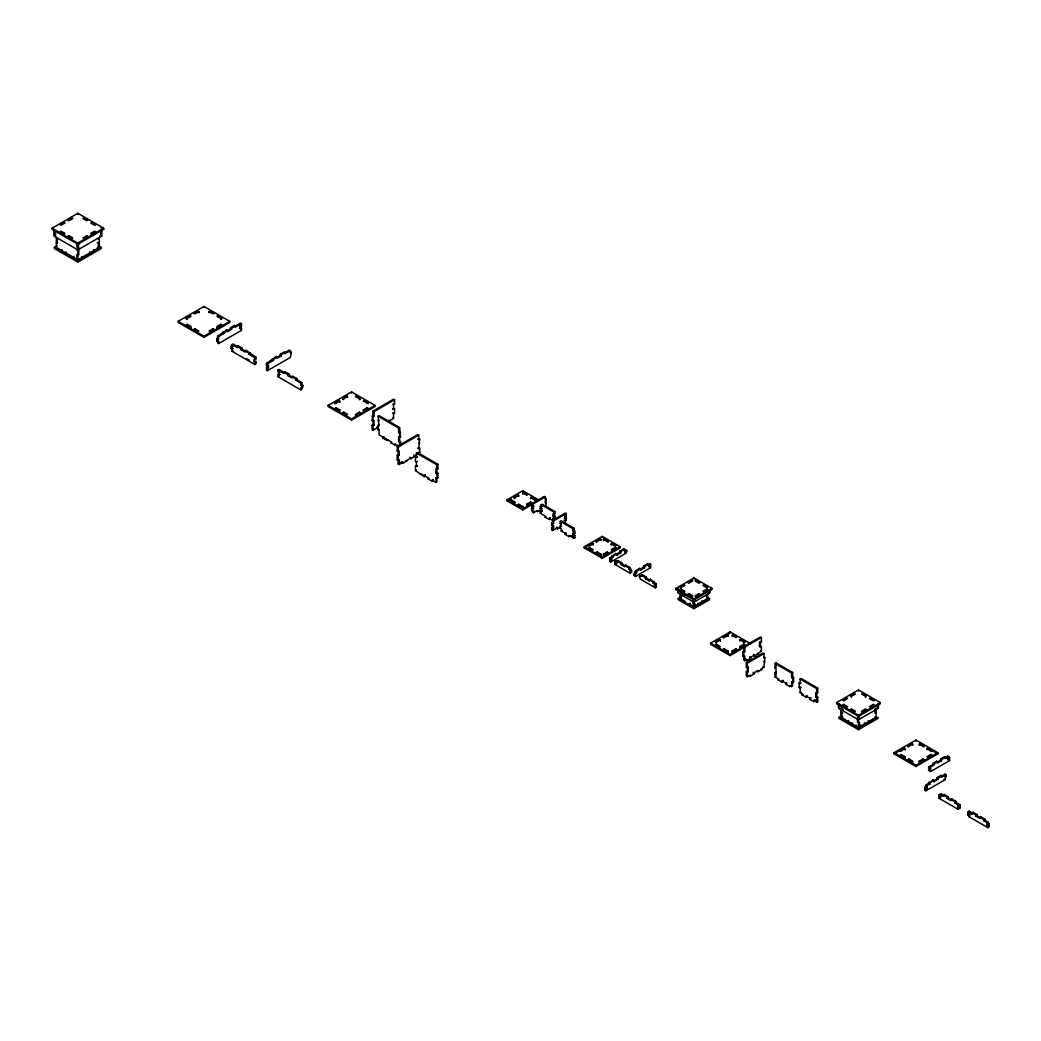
<?xml version="1.0" encoding="UTF-8"?>
<svg xmlns="http://www.w3.org/2000/svg" width="1041" height="1041" viewBox="0 0 1041 1041"><rect width="100%" height="100%" fill="white"/><g stroke="black" fill="none" stroke-linecap="round" stroke-linejoin="round"><path stroke-width="1.5" d="M52.05 228.213L77.841 213.314L103.645 228.213L103.645 229.345L77.841 244.232L52.05 229.345L52.05 228.213L77.841 243.1L103.645 228.213M54.978 231.037L54.002 231.596L54.978 232.156M54.978 233.288L54.002 233.848L55.954 233.848M55.954 236.112L54.978 236.671L54.978 234.42M63.969 233.965L64.945 233.405L61.042 231.141L60.066 231.714L63.969 233.965L63.969 235.097M98.544 245.793L101.302 247.394L101.302 248.526L77.841 262.059L54.392 248.526L54.392 247.394L57.151 245.793M62.213 249.645L61.237 251.336M91.725 233.965L95.629 231.714L94.653 231.141L90.749 233.405L91.725 235.097M66.117 251.909L65.141 253.601M101.693 231.596L100.717 232.156L100.717 234.42L101.693 233.848M99.728 236.112L101.693 236.112L101.693 229.345M54.002 229.345L54.002 236.112L77.841 249.879L101.693 236.112M76.865 250.217L78.817 250.217L78.817 254.72L76.865 254.72L76.865 259.235L77.841 258.675M98.361 238.936L99.337 238.363L99.337 247.394L77.841 259.808L56.344 247.394L56.344 238.363L57.32 238.936L57.32 243.438L56.344 242.878M73.937 256.411L72.961 258.116M97.386 242.878L99.337 242.878L98.361 242.319M54.392 247.394L77.841 260.927L101.302 247.394M178.18 321.344L203.971 306.444L229.775 321.344L229.775 322.463L203.971 337.362L178.18 322.463L178.18 321.344L203.971 336.23L229.775 321.344M186.183 317.843L190.1 315.579L191.076 316.152L186.183 318.975L186.183 317.843L187.172 319.535M197.92 311.077L194.003 313.328L194.979 313.888L198.896 311.636L198.896 312.768L197.92 311.077L198.896 311.636M190.1 327.095L191.076 326.523L187.172 324.272L186.183 324.831L191.076 327.655M209.059 311.636L210.035 311.077L213.939 313.328L212.963 313.888L209.059 311.636L209.059 312.768L210.035 311.077M194.979 328.787L194.003 329.346L197.92 331.611L198.896 331.038L194.979 328.787L194.003 330.478M217.842 315.579L216.866 316.152L221.759 318.975L221.759 317.843L217.842 315.579L217.842 316.711M221.759 317.843L220.783 319.535M212.963 328.787L209.059 331.038L210.035 331.611L213.939 329.346L212.963 328.787L213.939 330.478M216.866 327.655L221.759 324.831L220.783 324.272L216.866 326.523L217.842 327.095M227.615 330.478L218.623 336.79L217.647 342.996L218.623 343.569L218.623 341.305L216.671 341.305L217.647 336.23L226.639 329.919L227.615 331.611L231.531 329.346L231.531 328.214L230.555 327.655L230.555 328.787L227.94 330.283M230.555 327.655L234.459 325.404L235.435 327.095L234.459 325.404M231.531 328.214L240.523 323.035L241.499 323.595L241.499 325.846L239.534 325.846L241.499 325.846M235.435 327.095L241.499 323.595M216.671 341.305L218.623 341.305M241.499 328.11L239.534 328.11L241.499 328.11L241.499 330.361L218.623 343.569M231.141 348.527L233.093 348.527L231.141 348.527L231.141 346.276L233.093 346.276L232.117 346.835L232.117 344.584L233.093 344.011L241.109 348.644L242.085 348.084L242.085 349.203L241.109 349.776L241.109 348.644M238.168 345.82L237.192 347.512L238.168 345.82L242.085 348.084M232.117 349.099L232.117 351.351L233.093 350.791M232.117 351.351L254.98 364.545L255.956 363.986L255.956 361.734L254.004 361.734L254.004 359.47L255.956 359.47L255.956 357.219L245.988 350.336L245.012 352.027L241.109 349.776M242.085 349.203L248.916 353.159L249.892 352.587M248.916 353.159L248.916 354.278L249.892 353.719M248.916 354.278L254.98 357.779L255.956 357.219M254.004 361.734L255.956 361.734M290.348 351.806L291.324 352.365L290.348 357.44L267.485 370.648L266.509 370.075L266.509 367.824L268.461 367.824L268.461 365.56L266.509 365.56L266.509 363.309L276.477 356.425L277.453 358.117L281.356 355.866L280.38 354.174L281.356 355.866M280.38 354.174L284.297 351.91L285.273 352.483L285.273 353.602L284.297 353.042M272.56 358.69L273.549 359.249L280.38 355.293M281.356 354.734L289.372 350.114L290.348 350.674L290.348 352.925L291.324 352.365M266.509 363.309L267.485 363.869L273.549 360.381L273.549 359.249M285.273 353.602L290.348 350.674M266.509 365.56L268.461 365.56M266.509 367.824L268.461 367.824M279.951 372.197L277.999 372.197L277.999 369.945L278.975 369.386L287.967 374.565L288.943 374.005L288.943 375.137L287.967 375.697L287.967 374.565M277.999 374.461L279.951 374.461L277.999 374.461L277.999 376.712L300.862 389.92L301.838 389.347M285.039 371.754L284.063 373.446L285.039 371.754L288.943 374.005M277.999 376.712L278.975 376.152M296.763 378.521L295.787 380.212L300.862 383.14L300.862 385.404L301.838 384.832L301.838 382.581L296.763 379.653L296.763 378.521L292.846 376.256L291.87 377.961L287.967 375.697M295.787 380.212L296.763 379.653M300.862 383.14L301.838 382.581M300.862 385.404L302.814 385.404L302.814 387.655L300.862 387.655L300.862 389.92M328.11 405.417L351.559 391.871L375.007 405.417L375.007 406.55L351.559 420.083L328.11 406.55L328.11 405.417L351.559 418.95L375.007 405.417M339.834 400.902L334.942 403.726L334.942 402.594L338.859 400.343L339.834 402.034L338.859 400.343M342.762 398.078L346.666 395.827L347.642 396.387L342.762 399.21L342.762 398.078L343.738 399.77M335.918 407.669L334.942 409.36L335.918 407.669L339.834 409.933L339.834 411.052M356.438 395.827L355.462 396.387L360.355 399.21L360.355 398.078L356.438 395.827L356.438 396.959M339.834 409.933L338.859 410.492L334.942 408.241M360.355 398.078L359.379 399.77M342.762 412.757L343.738 412.184L347.642 414.448L346.666 415.008L342.762 412.757L342.762 413.876L343.738 412.184M367.187 403.166L368.163 402.594L364.259 400.343L363.283 400.902L368.163 403.726M359.379 412.184L355.462 414.448L356.438 416.14L355.462 415.567L360.355 412.757L360.355 413.876L359.379 412.184L360.355 412.757M363.283 409.933L367.187 407.669L368.163 408.241L364.259 410.492L363.283 409.933L363.283 411.052M377.935 427.422L373.055 430.232L372.079 429.673L372.079 425.157L374.031 425.157L374.031 420.642L372.079 420.642L373.055 411.052L393.576 399.21L394.552 399.77L394.552 404.285L392.6 404.285M373.055 411.052L374.031 411.624L394.552 399.77M372.079 416.14L374.031 416.14L374.031 411.624M383.96 436.53L382.984 437.103L379.067 434.839L379.067 430.323L378.091 429.764L378.091 425.249L379.067 425.821L378.091 416.231L379.067 415.658L399.588 427.513L400.564 437.103L398.612 437.103L398.612 441.605L400.564 441.605L400.564 444.624M372.079 420.642L373.055 420.083M394.552 408.801L392.6 408.801L394.552 408.801L394.552 413.316L392.6 413.316L394.552 413.316M378.091 420.733L379.067 420.174M372.079 425.157L374.031 425.157M378.091 425.249L379.067 424.689M388.683 420.083L389.659 420.642L393.576 418.391L393.576 413.876M378.091 429.764L379.067 429.204M378.091 416.231L398.612 428.072L399.588 427.513M382.984 437.103L382.984 438.222L383.96 437.662L386.562 439.172M398.612 428.072L398.612 432.588L399.588 432.015M382.984 438.222L386.888 440.486L387.864 439.914M398.612 432.588L400.564 432.588M398.612 437.103L400.564 437.103M386.888 440.486L386.888 439.354L390.791 441.605L390.791 442.737L391.78 442.178M398.612 441.605L400.564 441.605M390.791 442.737L394.708 445.001L395.684 444.429M398.183 456.036L398.183 463.935L399.158 464.494L399.158 459.979L397.207 459.979L397.207 455.464L399.158 455.464L399.158 450.948L397.207 450.948L397.207 446.446L417.727 434.591L418.703 435.164L418.703 439.666L417.727 439.107L419.679 439.107L418.703 448.697L417.727 448.137L419.679 448.137L419.679 452.64L410.883 458.847L409.907 457.155M397.207 446.446L398.183 447.005L418.703 435.164M397.207 450.948L398.183 450.389M418.703 439.666L419.679 439.107M397.207 455.464L399.158 455.464M397.207 459.979L399.158 459.979M418.703 448.697L419.679 448.137M417.376 461.475L415.424 461.475L415.424 456.96L416.4 457.52L416.4 453.004L417.376 452.445L437.897 464.286L437.897 468.801L435.945 468.801L435.945 473.317L437.897 473.317L437.897 477.832L435.945 477.832L435.945 482.347L436.921 481.775L436.921 473.876M398.183 463.935L402.099 461.67L403.075 463.362L402.099 461.67M399.158 464.494L403.075 462.23M403.075 463.362L410.883 457.728L410.883 458.847M415.424 456.96L417.376 456.96L416.4 457.52M415.424 465.978L417.376 465.978L415.424 465.978L415.424 470.493L424.221 476.7L425.196 475.008L424.221 476.7M415.424 470.493L416.4 469.933M420.304 474.449L421.28 473.876L428.124 477.832L428.124 478.951L432.028 481.215L433.004 479.524L432.028 481.215M416.4 453.004L436.921 464.859L437.897 464.286M435.945 473.317L437.897 473.317M428.124 478.951L429.1 478.392M435.945 477.832L437.897 477.832M531.912 504.651L522.79 509.921L507.149 500.89L507.149 499.758L522.79 490.74L538.418 499.758M507.149 500.89L511.066 498.639M518.873 495.256L513.994 498.066L513.994 496.947L517.898 494.683L518.873 496.375M511.066 499.758L510.09 501.45L511.066 499.758L514.97 502.022L513.994 503.714M522.79 492.992L523.766 492.432L527.67 494.683L526.694 495.256L522.79 492.992L522.79 494.124L523.766 492.432M517.898 504.846L518.873 504.273L522.79 506.538L522.79 507.657L517.898 504.846L517.898 505.965L518.873 504.273M530.598 497.507L531.587 496.947L535.49 499.199L535.49 500.331L530.598 497.507L530.598 498.639M521.814 507.097L522.79 506.538M526.694 504.273L530.598 502.022L531.587 502.582L526.694 505.405L526.694 504.273L527.67 505.965M534.514 499.758L535.49 499.199M507.149 499.758L522.79 508.789L544.287 496.375L545.263 496.947L545.263 499.199L546.239 498.639L546.239 500.89L545.263 501.45L546.239 505.405M532.563 508.789L532.563 512.172L533.539 512.732L533.539 510.48L531.587 510.48L531.587 508.229L533.539 508.229L533.539 505.965L531.587 505.965L531.587 503.714L532.563 504.273L545.263 496.947M531.587 505.965L533.539 505.965M531.587 508.229L533.539 508.229M542.218 508.724L540.253 508.724L540.253 506.46L542.218 506.46L541.229 507.032L541.229 504.768L542.218 504.208L554.918 511.547L554.918 513.799L552.966 513.799L552.966 516.05L554.918 516.05L554.918 518.314L552.966 518.314L552.966 520.565M531.587 510.48L533.539 510.48M533.539 512.732L537.442 510.48L537.442 511.612L536.466 511.04M540.253 508.724L541.229 508.151M537.442 511.612L541.346 509.348L541.346 508.229M540.253 510.975L542.218 510.975L540.253 510.975L540.253 513.239L545.146 516.05L545.146 517.182L549.049 519.446L550.025 517.741L549.049 519.446M540.253 513.239L541.229 512.666M545.146 517.182L546.122 516.622M541.229 504.768L553.942 512.107L554.918 511.547M552.966 516.05L554.918 516.05M552.966 518.314L554.918 518.314M549.049 518.314L553.591 520.929L566.291 513.59L566.291 515.855L564.339 515.855M557.495 527.696L556.519 527.136L557.495 528.828L557.495 527.696L552.602 530.52L551.626 529.96L551.626 527.696L553.591 527.696L553.591 525.445L551.626 525.445L551.626 523.181L553.591 523.181L553.591 520.929M551.626 523.181L553.591 523.181M551.626 525.445L552.602 524.872M561.398 526.564L561.203 524.196L560.227 523.636L560.227 521.385L561.203 520.812L573.903 528.151L574.892 533.226L572.927 533.226L572.927 535.477L574.892 535.477L574.892 537.742L573.903 538.301L569.024 535.477L569.024 536.609L570 536.05M566.291 518.106L564.339 518.106L566.291 518.106L566.291 520.37L564.339 520.37L566.291 520.37M551.626 527.696L553.591 527.696M560.227 523.636L561.203 523.076M566.096 532.667L565.12 533.226L561.203 530.975L561.203 528.711L560.227 528.151L560.227 525.887L561.203 525.328M557.495 528.828L560.097 527.319M561.203 530.975L562.179 530.403M560.227 521.385L572.927 528.711L573.903 528.151M565.12 533.226L565.12 534.358L566.096 533.786M572.927 528.711L572.927 530.975L573.903 530.403M572.927 530.975L574.892 530.975M572.927 533.226L574.892 533.226M572.927 535.477L574.892 535.477M584.261 546.772L602.245 536.388L620.228 546.772L620.228 547.891L602.245 558.275L584.261 547.891L584.261 546.772L602.245 557.143L620.228 546.772M584.261 547.891L587.033 546.304M592.277 543.272L588.373 545.523L589.349 546.096L593.253 543.831L593.253 544.964L592.277 543.272L593.253 543.831M601.073 539.316L596.194 542.14L596.194 541.008L600.097 538.757L601.073 540.448L600.097 538.757M588.373 548.008L589.349 547.449L593.253 549.7L592.277 550.26L588.373 548.008L588.373 549.141L589.349 547.449M603.416 539.316L604.392 538.757L603.416 540.448L603.416 539.316L608.308 542.14L608.308 541.008L603.624 538.314M607.332 541.58L608.308 541.008M596.194 552.524L597.17 551.951L601.073 554.215L601.073 555.347L596.194 552.524L596.194 553.643M611.236 543.831L612.212 543.272L616.116 545.523L615.14 546.096L611.236 543.831L611.236 544.964L612.212 543.272M601.073 554.215L600.097 555.907M608.308 552.524L603.416 555.347L603.416 554.215L607.332 551.951L608.308 553.643M615.14 547.449L611.236 549.7L612.212 550.26L616.116 548.008L616.116 549.141L615.14 547.449L616.116 548.008M609.714 558.067L611.666 559.199L611.666 560.331L609.714 559.199L609.714 558.067L615.765 553.448L616.74 555.139L615.765 553.448M619.681 551.183L620.657 552.875L619.681 551.183L623.585 548.932L624.561 550.624L625.732 549.947L625.732 551.079M611.861 555.699L612.837 556.271L619.681 552.316M620.657 551.756L624.756 549.388L626.708 550.507L626.708 551.639L624.756 551.639L626.708 550.507M609.714 559.199L612.837 557.39L612.837 556.271M616.74 555.139L620.657 552.875M625.732 552.198L625.732 553.331L610.69 562.023L609.714 561.45L609.714 560.331L611.666 559.199M609.714 560.331L611.666 560.331M614.828 563.285L615.804 563.845L615.804 562.726L614.828 564.417L616.779 563.285L614.828 562.153L615.804 560.461L620.891 563.402L621.867 562.83L621.867 563.962L624.47 565.471M614.828 562.153L615.804 560.461M617.964 560.579L616.975 562.27L617.964 560.579L621.867 562.83M620.891 563.402L620.891 564.521L621.867 563.962M620.891 564.521L624.795 566.785L625.771 565.094L629.688 567.345L631.835 571.977L629.883 573.097L614.828 564.417M624.795 565.653L628.712 567.905L629.688 567.345M628.712 567.905L628.712 569.037L629.688 568.477M628.712 569.037L630.859 569.154M629.883 569.713L629.883 570.845L630.859 570.273M629.883 570.845L631.835 570.845M635.739 570.624L636.715 572.316L635.544 574.111L634.568 572.42L635.739 570.624L639.655 568.36L640.631 570.052L639.655 568.36M643.559 566.109L644.535 567.8L643.559 566.109L647.463 563.845L648.439 565.536L650.599 564.3L650.599 565.432L648.634 566.551L650.599 567.683L650.599 566.551L648.634 565.432M636.715 571.184L643.559 567.228M644.535 566.668L649.61 563.741L650.599 564.3M650.599 567.683L635.544 576.376L633.592 575.244L634.568 573.552M640.631 570.052L644.535 567.8M633.592 575.244L635.544 574.111M650.599 566.551L649.61 567.124L649.61 565.992M654.386 584.99L654.386 586.122L656.337 584.99L656.337 583.858L654.386 584.99L656.337 586.122L656.337 587.254L655.362 587.814L640.319 579.121L639.343 576.311L641.295 575.179L641.295 576.311M641.49 575.283L642.466 574.723L646.37 576.987L646.37 578.106L645.394 578.679L645.394 577.547L641.49 575.283L641.49 576.415L639.343 576.311M645.394 577.547L646.37 576.987M650.287 579.238L649.298 580.93L650.287 579.238L656.337 583.858M646.37 578.106L653.214 582.062L654.19 581.49M653.214 582.062L653.214 583.181L654.19 582.622M654.386 586.122L656.337 586.122M675.921 588.399L693.983 577.976L711.953 588.36L711.953 589.479L693.905 599.902L675.921 589.531L675.921 588.399L693.905 598.783L711.953 588.36M675.921 589.531L678.693 587.918M706.93 597.053L709.533 598.549L709.533 599.681L693.905 608.712L678.264 599.681L678.264 598.549L680.866 597.053M691.745 596.415L692.72 595.842L688.817 593.591L687.841 594.151L691.745 596.415L691.745 597.534M696.052 596.415L699.955 594.151L698.979 593.591L695.076 595.842L696.052 597.534M689.012 604.756L689.988 603.064M692.929 601.594L694.881 600.475L694.881 599.343M707.971 591.782L709.923 591.782M693.905 601.932L694.881 601.373M707.581 596.298L706.605 596.857L706.605 594.606L707.581 594.047L707.581 598.549L693.905 606.448L689.012 603.637M678.264 598.549L693.905 607.58L709.533 598.549M754.556 656.142L753.58 654.451L754.556 656.142L761.4 651.067L761.4 646.552L759.449 646.552L759.449 642.037L761.4 642.037L761.4 637.521L730.131 655.583L710.587 644.288L710.587 643.169L730.131 631.887L749.676 643.169L749.676 644.288M719.383 639.213L720.359 640.905L719.383 639.213L715.479 641.477L716.455 643.169M723.287 638.094L723.287 636.962L730.131 633.006L730.131 631.887M715.479 642.596L720.359 639.786M728.18 635.27L727.204 634.698L728.18 636.402L728.18 635.27L724.263 637.521L723.287 636.962M715.479 644.86L716.455 644.288L720.359 646.552L719.383 647.112L715.479 644.86L715.479 645.993L716.455 644.288M733.059 634.698L732.083 635.27L736 637.521L736.976 636.962L733.059 634.698L732.083 636.402M723.287 649.376L724.263 648.803L728.18 651.067L728.18 652.187L723.287 649.376L723.287 650.495M739.904 639.786L740.88 639.213L744.783 641.477L744.783 642.596L739.904 639.786L739.904 640.905L740.88 639.213M727.204 651.627L728.18 651.067M744.783 641.477L743.808 643.169M732.083 651.067L736 648.803L736.976 649.376L732.083 652.187L732.083 651.067L733.059 651.627M739.904 646.552L740.88 648.244L739.904 646.552L743.808 644.288L744.783 645.993L743.808 644.288M739.904 647.684L744.783 644.86M710.587 643.169L730.131 654.451L760.424 636.962L761.4 637.521M743.808 657.079L743.808 660.085L744.783 660.658L744.783 656.142L742.832 656.142L742.832 651.627L744.783 651.627L744.783 647.112L743.808 646.552L743.808 651.067M742.832 651.627L744.783 651.627M742.832 656.142L743.808 655.583M759.449 646.552L761.4 646.552M744.783 660.658L746.748 659.526L746.748 660.658L745.759 658.966M749.676 656.702L750.652 657.274L754.556 655.01M746.748 660.658L750.652 658.393L750.652 657.274M749.247 675.635L750.223 676.208L750.223 675.075L747.295 676.767L746.306 676.208L746.306 671.692L748.271 671.692L748.271 667.177L746.306 667.177L746.306 662.662L762.923 653.071L763.899 653.631L763.899 658.146L764.875 657.587L763.899 667.177L761.947 668.309L761.947 669.428L758.043 671.692L757.054 671.12M746.306 662.662L747.295 663.221L763.899 653.631M746.306 667.177L748.271 667.177M746.306 671.692L748.271 671.692M753.15 672.252L754.126 672.811L758.043 670.56L758.043 671.692M750.223 676.208L754.126 673.943L754.126 672.811M775.038 663.455L776.013 662.883L792.63 672.473L792.63 676.988L791.654 677.561L791.654 673.046L775.038 663.455L775.038 667.971L776.013 668.53L776.013 676.429L775.038 676.988L775.038 672.473L776.013 671.913M775.038 667.971L776.013 667.398L776.013 662.883M775.038 676.988L777.965 678.68L777.965 679.812L778.941 679.253M791.654 673.046L792.63 672.473M781.882 682.063L782.858 680.372L781.882 682.063L777.965 679.812M792.63 678.12L793.606 677.561L793.606 682.063L791.654 682.063L791.654 686.579L792.63 686.019L792.63 678.12L791.654 677.561M781.882 680.944L785.786 683.195L786.762 682.636M785.786 683.195L785.786 684.327L786.762 683.755M791.654 682.063L793.606 682.063M801.115 687.528L799.15 687.528L799.15 683.013L800.126 683.586L800.126 679.07L801.115 678.498L817.719 688.088L817.719 692.603L815.767 692.603L815.767 697.119L817.719 697.119L817.719 701.634L816.743 702.194L813.815 700.502L813.815 701.634L814.791 699.942L813.815 700.502M785.786 684.327L789.69 686.579L790.679 686.019M799.15 683.013L801.115 683.013L800.126 683.586M799.15 687.528L800.126 686.969M800.126 688.088L800.126 692.603L801.115 692.044M800.126 692.603L802.091 693.735L802.091 694.868L803.066 694.295M800.126 679.07L816.743 688.661L817.719 688.088M802.091 694.868L805.994 697.119L806.97 695.427M805.994 697.119L805.994 695.987L809.898 698.251L810.874 697.678M809.898 698.251L809.898 699.37L810.874 698.81M815.767 697.119L817.719 697.119M836.6 702.597L858.487 689.962L880.374 702.597L880.374 703.729L858.487 716.364L836.6 703.729L836.6 702.597L858.487 715.245L880.374 702.597M851.447 696.286L855.364 694.022L854.388 693.462L850.471 695.726L851.447 697.418M838.552 704.861L839.527 704.289M839.527 706.553L838.552 705.993L839.527 705.421L838.552 707.112L839.527 708.804L840.503 708.244L843.275 709.845M865.526 696.286L866.502 695.726L862.586 693.462L861.61 694.022L865.526 696.286L865.526 697.418M841.87 712.187L840.894 712.76L842.846 712.76M838.942 717.275L858.487 728.557L878.031 717.275L878.031 718.394L858.487 729.676L838.942 718.394L838.942 717.275L841.74 715.661M842.846 717.275L841.87 717.835L841.87 713.319M854.388 711.745L855.364 711.172L851.447 708.921L850.471 709.481L854.388 711.745L854.388 712.864M862.586 711.745L866.502 709.481L865.526 708.921L861.61 711.172L862.586 712.864M848.714 720.658L847.738 722.35M878.422 705.993L877.446 707.685L878.422 707.112M858.487 718.628L859.463 718.056L859.463 719.188L857.511 718.056L857.511 716.937L859.463 716.937L859.463 715.805M851.642 723.482L852.618 722.909M876.08 712.76L875.091 713.319L875.091 708.804M856.535 725.174L855.559 726.865M841.87 708.804L840.894 708.244L840.894 717.275L858.487 727.425L876.08 717.275L876.08 708.244M894.05 752.695L915.937 740.06L937.824 752.695L937.824 753.827L915.937 766.462L894.05 753.827L894.05 752.695L915.937 765.33L937.824 752.695M894.05 753.827L899.528 750.665M904.993 748.635L900.114 751.459L900.114 750.327L904.017 748.076L904.993 749.767L904.017 748.076M907.921 745.811L911.838 743.56L912.814 744.12L907.921 746.944L907.921 745.811L908.91 746.384M901.09 754.504L900.114 756.195L901.09 754.504L904.993 756.755L904.993 757.887M919.073 745.252L920.049 743.56L923.953 745.811L922.977 746.384M904.993 756.755L904.017 757.327L900.114 755.063M908.91 759.019L907.921 760.711L908.91 759.019L912.814 761.27L911.838 762.962M927.856 748.076L926.88 748.635L931.773 751.459L931.773 750.327L927.856 748.076L926.88 749.767M930.797 750.886L931.773 750.327M919.073 761.27L922.977 759.019L923.953 759.579L919.073 762.402L919.073 761.27L920.049 762.962M930.797 754.504L926.88 756.755L927.856 757.327L931.773 755.063L931.773 756.195L930.797 754.504L931.773 755.063M947.596 758.342L949.548 759.462L949.548 760.594L930.602 771.537L928.637 770.405L930.602 769.286L928.637 768.154L928.637 767.022L932.749 764.654L932.749 763.534L936.653 761.27L937.629 762.962L941.545 760.711L940.57 759.019L941.545 760.711M940.57 759.019L944.473 756.755L945.449 758.447L944.473 756.755M932.749 763.534L933.725 764.094L940.57 760.138M941.545 759.579L947.596 756.078L949.548 757.21L949.548 758.342L947.596 759.462L949.548 760.594M928.637 768.154L933.725 765.226L933.725 764.094M945.449 758.447L948.572 756.651L948.572 757.77L949.548 757.21M928.637 770.405L928.637 769.286L930.602 768.154L928.637 767.022M930.602 771.537L929.613 769.846M949.548 759.462L948.572 760.034L948.572 758.902M925.007 786.814L926.958 787.946L926.958 789.078L925.007 787.946L925.983 785.122L933.022 779.93L933.998 781.622L933.022 779.93M941.819 775.987L937.902 778.239L937.902 779.371L936.926 778.811L936.926 777.679L940.843 775.415L941.819 777.12L945.918 774.738L944.942 779.826L925.983 790.77L925.007 790.197L925.007 789.078L926.958 787.946M929.106 782.194L930.094 782.754L936.926 778.811M942.209 775.753L944.942 774.179L945.918 774.738M925.983 785.122L926.958 785.682L930.094 783.886L930.094 782.754M933.998 781.622L937.902 779.371M925.007 787.946L926.958 786.814L926.958 785.682M925.007 790.197L927.713 788.636M940.96 796.027L938.995 797.146L938.995 798.278L940.96 797.146L938.995 796.027L938.995 794.895L940.96 793.763L947.011 797.263L947.987 796.703L947.987 797.822L947.011 798.395L947.011 797.263M938.995 796.027L940.96 794.895L940.96 793.763M944.083 794.439L943.107 796.131L944.083 794.439L947.987 796.703M938.995 798.278L957.954 809.221L959.906 808.089L957.954 806.97L959.906 805.838L959.906 804.706L955.807 802.338L955.807 801.219L951.903 798.954L950.914 800.646L947.011 798.395M947.987 797.822L954.831 801.778L955.807 801.219M954.831 801.778L954.831 802.91L955.807 802.338M957.954 806.97L957.954 805.838L959.906 804.706M957.954 809.221L957.954 808.089L959.906 806.97L957.954 805.838M969.991 812.787L968.039 813.919L968.039 815.051L969.991 813.919L968.039 812.787L969.015 811.095L976.055 815.155L977.031 814.596L977.031 815.728L976.055 816.287L976.055 815.155M968.039 812.787L969.015 811.095M973.127 812.344L972.138 814.036L973.127 812.344L977.031 814.596M968.039 815.051L969.991 815.051L968.039 813.919M969.015 815.61L969.015 816.743L969.991 816.17M969.015 816.743L987.974 827.686L988.95 827.114L988.95 825.994L986.998 824.862L986.998 825.994L988.95 824.862L988.95 823.73L987.974 822.039L984.851 820.23L984.851 819.111L980.934 816.847L979.958 818.538L976.055 816.287M977.031 815.728L983.875 819.67L984.851 819.111M983.875 819.67L983.875 820.802L984.851 820.23M983.875 820.802L986.998 822.611L987.974 822.039M986.998 822.611L986.998 823.73L987.974 823.171M988.95 823.73L987.974 825.422M986.998 825.994L988.95 825.994M100.925 227.771L103.645 229.345M393.576 403.726L394.552 404.285M98.361 237.803L99.337 238.363M545.263 498.066L546.239 498.639M707.971 592.915L708.947 593.474L708.947 592.342M545.263 500.331L546.239 500.89M566.291 513.59L565.315 513.031L552.602 520.37L552.602 522.621M545.263 502.582L546.239 503.141M565.315 515.282L566.291 515.855M626.708 551.639L624.756 550.507L624.756 549.388M650.599 565.432L649.61 563.741M706.605 597.989L707.581 598.549M240.523 329.802L241.499 330.361M97.386 247.394L98.361 247.953L98.361 243.438M392.6 417.831L393.576 418.391M624.756 552.771L625.732 553.331M553.942 513.239L554.918 513.799M540.253 506.46L541.229 507.032M93.482 249.645L94.458 250.217M230.555 328.787L231.531 329.346M701.712 600.813L702.688 602.505M347.642 397.519L346.666 395.827M368.163 409.36L367.187 407.669M596.194 541.008L597.17 541.58M89.565 251.909L90.554 253.601M373.055 415.567L374.031 416.14M513.994 496.947L514.97 498.639M697.808 603.064L698.784 604.756M677.873 591.782L678.849 592.342L678.849 591.223M681.23 593.721L684.054 595.348M693.905 601.034L692.929 600.475L692.929 603.637L694.881 603.637L694.881 605.888L692.929 605.888L692.929 607.02M418.703 443.05L419.679 443.622M272.56 359.809L273.549 360.381M560.227 525.887L561.203 526.46M760.424 641.477L761.4 642.037M222.735 332.17L223.711 332.73M611.861 556.831L612.837 557.39M680.215 596.298L681.191 596.857L681.191 600.241M222.735 333.302L223.711 333.862M635.739 571.743L636.715 572.316M510.09 500.331L514.97 503.141M571.223 535.621L574.892 537.742M603.416 554.215L604.392 555.907M614.828 561.034L616.975 562.27M634.568 572.42L635.544 572.992M645.394 578.679L649.298 580.93M653.214 583.181L656.337 584.99M565.12 534.358L569.024 536.609M288.943 375.137L295.787 379.08M633.592 574.111L634.568 575.803L635.544 575.244L635.544 576.376M81.758 256.411L82.733 258.116M334.942 402.594L335.918 403.166M277.999 369.945L284.063 373.446M949.548 758.342L947.596 757.21L947.596 756.078M377.935 428.541L376.959 426.849M418.703 452.08L419.679 452.64M217.647 336.23L218.623 336.79M232.117 344.584L237.192 347.512M301.838 384.832L302.814 385.404M760.424 650.495L761.4 651.067M875.091 716.702L876.08 717.275M932.359 750.665L937.824 753.827M217.647 338.494L218.623 339.054M231.141 346.276L232.117 346.835M919.073 744.12L923.953 746.944M216.671 339.054L217.647 339.613M398.365 445.977L394.708 443.869L394.708 445.001M436.921 468.242L437.897 468.801M757.497 653.319L758.473 653.878M763.899 657.014L764.875 657.587M246.535 358.546L249.228 360.108M414.799 456.596L413.824 454.904M912.814 745.252L911.838 743.56M792.63 676.988L793.606 677.561M868.259 720.658L869.235 722.35M763.899 661.529L764.875 662.102M816.743 692.044L817.719 692.603M864.342 722.909L865.331 723.482M736.976 650.495L736 648.803M749.676 657.834L750.652 658.393M775.038 672.473L776.013 673.046M406.003 460.538L406.979 461.111M762.923 666.604L763.899 667.177M932.749 764.654L933.725 765.226M923.953 760.711L922.977 759.019M860.439 725.174L861.414 726.865M760.971 668.869L761.947 669.428M791.654 686.579L789.69 685.446L789.69 686.579M814.791 699.942L817.719 701.634M945.918 775.87L944.942 774.179M432.028 480.083L435.945 482.347M858.487 726.293L859.463 726.865L859.463 722.35L857.511 722.35L857.511 719.344M900.114 750.327L901.09 750.886M944.942 776.443L945.918 777.002M809.898 699.37L813.815 701.634M928.637 769.286L930.602 770.405M943.966 779.254L944.942 779.826M907.921 759.579L912.814 762.402M936.926 777.679L937.902 778.239M753.15 673.384L754.126 673.943M929.106 783.313L930.094 783.886M925.983 786.254L926.958 786.814M943.107 796.131L939.971 794.335L939.971 795.454L938.995 794.895M954.831 802.91L959.906 805.838M968.039 811.655L972.138 814.036M986.998 823.73L988.95 824.862M925.007 789.078L925.983 790.77M938.995 797.146L939.971 797.718L939.971 796.586M957.954 808.089L958.93 808.662L958.93 807.53M987.974 826.554L987.974 827.686M980.934 816.847L980.934 817.979M969.015 813.359L969.015 814.478M959.906 806.97L959.906 808.089M958.93 805.279L958.93 806.398M951.903 798.954L951.903 800.087M940.843 775.415L940.843 776.547M936.653 761.27L936.653 762.402M930.602 768.154L930.602 769.286M929.613 767.594L929.613 768.713M925.983 787.386L925.983 788.505M920.049 743.56L920.049 744.692M915.937 740.06L915.937 741.192M915.937 765.33L915.937 766.462M878.422 703.729L878.422 708.244L858.487 719.747L838.552 708.244L838.552 703.729M877.446 704.289L877.446 705.421M873.139 718.967L873.139 720.086M858.487 689.962L858.487 691.094M858.487 715.245L858.487 727.425M858.487 728.557L858.487 729.676M857.511 714.673L857.511 715.805M843.835 718.967L843.835 720.086M816.743 688.661L816.743 696.559M816.743 697.678L816.743 702.194M760.424 642.596L760.424 647.112M747.295 663.221L747.295 671.12M747.295 672.252L747.295 676.767M743.808 652.187L743.808 656.702M730.131 654.451L730.131 655.583M724.263 648.803L724.263 649.935M709.923 589.531L709.923 592.915L693.905 602.166L677.873 592.915L677.873 589.531M693.983 577.976L693.983 579.108M693.905 598.783L693.905 606.448M693.905 607.58L693.905 608.712M685.108 602.505L685.108 601.373L680.215 598.549L680.215 594.047M655.362 584.43L655.362 585.562M655.362 586.682L655.362 587.814M647.463 563.845L647.463 564.977M630.859 571.405L629.883 573.097M625.771 565.094L625.771 566.213M623.585 548.932L623.585 550.064M616.779 562.153L616.779 563.285M610.69 558.64L610.69 559.759M610.69 560.891L610.69 562.023M607.332 551.951L607.332 553.083M602.245 536.388L602.245 537.52M602.245 557.143L602.245 558.275M597.17 551.951L597.17 553.083M573.903 531.535L573.903 534.918M573.903 536.05L573.903 538.301M565.315 516.414L565.315 518.678M565.315 520.929L565.315 523.181M553.942 512.107L553.942 515.49M553.942 516.622L553.942 520.006M552.602 523.753L552.602 527.136M552.602 528.268L552.602 530.52M541.229 509.283L541.229 511.547M532.563 504.273L532.563 507.657M531.587 496.947L531.587 498.066M530.598 502.022L530.598 503.141M522.79 490.74L522.79 491.859M522.79 508.789L522.79 509.921M517.898 494.683L517.898 495.815M436.921 464.859L436.921 472.757M416.4 462.035L416.4 466.55M399.588 433.147L399.588 441.046M399.588 442.178L399.588 446.693M398.183 447.005L398.183 451.521M398.183 451.898L398.183 454.904M393.576 404.858L393.576 409.36M389.659 420.642L389.659 421.774M373.055 416.699L373.055 424.598M373.055 425.73L373.055 430.232M364.259 400.343L364.259 401.462M351.559 391.871L351.559 393.004M351.559 418.95L351.559 420.083M301.838 385.964L301.838 388.228M292.846 376.256L292.846 377.389M278.975 372.769L278.975 375.02M276.477 356.425L276.477 357.557M267.485 363.869L267.485 367.265M267.485 368.384L267.485 370.648M254.98 357.779L254.98 360.043M254.98 362.294L254.98 364.545M245.988 350.336L245.988 351.468M240.523 326.419L240.523 328.67M226.639 329.919L226.639 331.038M220.783 324.272L220.783 325.404M203.971 306.444L203.971 307.576M203.971 336.23L203.971 337.362M190.1 315.579L190.1 316.711M187.172 324.272L187.172 325.404M86.637 254.72L86.637 255.852M78.817 242.54L78.817 244.791L76.865 244.791L76.865 247.055L78.817 247.055L78.817 249.306M77.841 213.314L77.841 214.446M77.841 243.1L77.841 249.879M77.841 250.777L77.841 259.808M77.841 260.927L77.841 262.059M69.057 254.72L69.057 255.852M63.969 222.462L60.066 224.713L61.042 225.272L64.945 223.021L63.969 222.462M71.79 217.946L67.873 220.198L68.862 220.77L72.766 218.506L71.79 217.946M83.905 217.946L82.929 218.506L86.832 220.77L87.808 220.198L83.905 217.946M68.862 235.656L67.873 236.216L71.79 238.48L72.766 237.908L68.862 235.656M91.725 222.462L90.749 223.021L94.653 225.272L95.629 224.713L91.725 222.462M86.832 235.656L82.929 237.908L83.905 238.48L87.808 236.216L86.832 235.656M683.937 584.899L680.02 587.163L680.996 587.723L684.913 585.471L683.937 584.899M691.745 580.384L687.841 582.648L688.817 583.207L692.72 580.956L691.745 580.384M680.996 589.076L680.02 589.635L683.937 591.9L684.913 591.327L680.996 589.076M696.052 580.384L695.076 580.956L698.979 583.207L699.955 582.648L696.052 580.384M703.872 584.899L702.883 585.471L706.8 587.723L707.776 587.163L703.872 584.899M706.8 589.076L702.883 591.327L703.872 591.9L707.776 589.635L706.8 589.076M846.567 697.977L842.65 700.229L843.639 700.801L847.543 698.537L846.567 697.977M843.639 704.406L842.65 704.978L846.567 707.229L847.543 706.67L843.639 704.406M870.406 697.977L869.43 698.537L873.334 700.801L874.31 700.229L870.406 697.977M873.334 704.406L869.43 706.67L870.406 707.229L874.31 704.978L873.334 704.406"/></g></svg>
